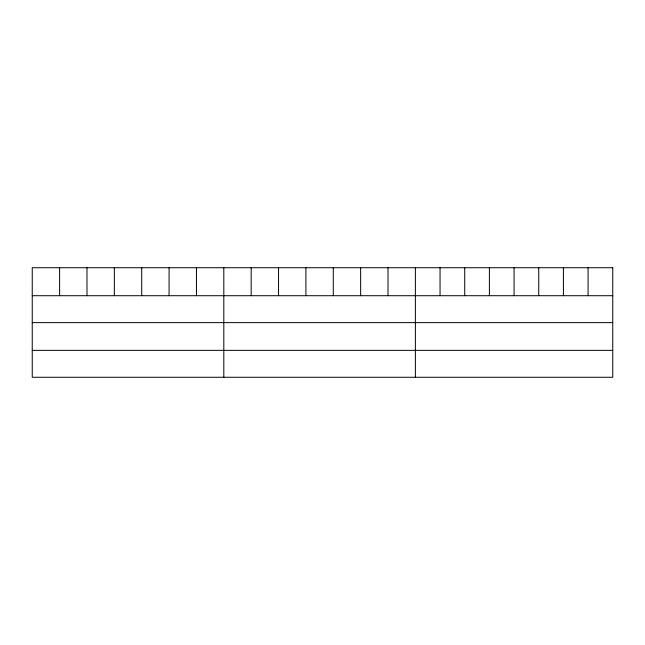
<?xml version="1.0" encoding="UTF-8"?>
<svg xmlns="http://www.w3.org/2000/svg" width="645" height="645" viewBox="0 0 645 645"><rect width="100%" height="100%" fill="white"/><g stroke="black" fill="none" stroke-linecap="round" stroke-linejoin="round"><path stroke-width="0.97" d="M32.25 295.708L612.75 295.708M32.25 322.621L612.75 322.621M32.25 350.356L612.75 350.356M588.079 267.731L588.079 295.708M563.408 267.731L563.408 295.708M538.736 267.731L538.736 295.708M514.065 267.731L514.065 295.708M489.394 267.731L489.394 295.708M464.722 267.731L464.722 295.708M440.051 267.731L440.051 295.708M415.38 267.731L415.38 377.269M388.016 267.731L388.016 295.708M360.644 267.731L360.644 295.708M333.28 267.731L333.28 295.708M305.915 267.731L305.915 295.708M278.551 267.731L278.551 295.708M251.179 267.731L251.179 295.708M223.815 267.731L223.815 377.269M196.451 267.731L196.451 295.708M169.079 267.731L169.079 295.708M141.715 267.731L141.715 295.708M114.35 267.731L114.35 295.708M86.986 267.731L86.986 295.708M59.614 267.731L59.614 295.708M612.75 267.731L32.25 267.731L32.25 377.269L612.75 377.269L612.75 267.731"/></g></svg>
